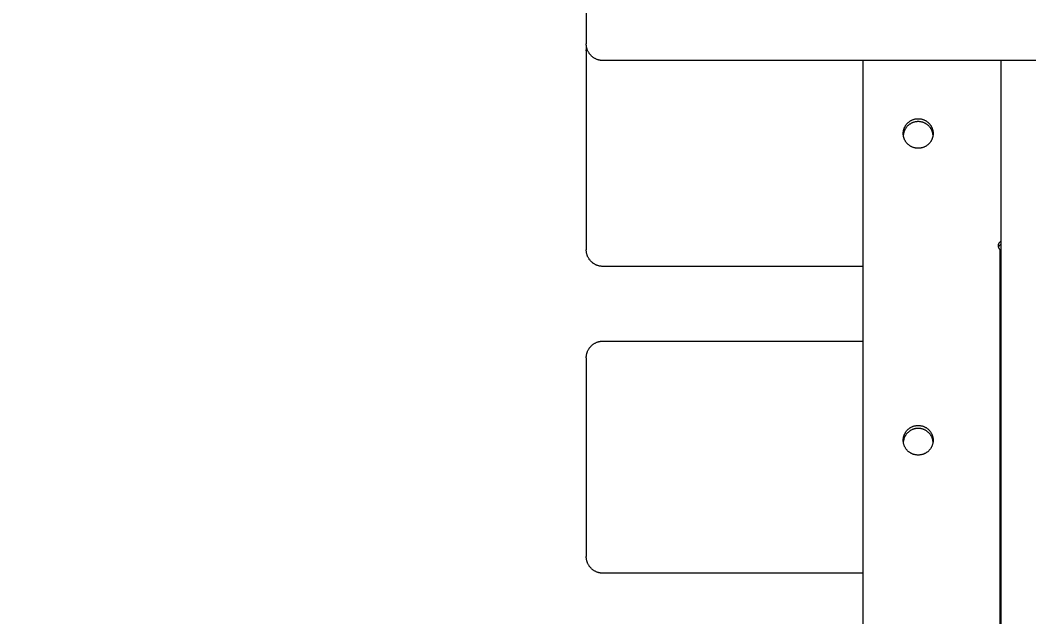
# Model space of a CAD drawing. Header units: inches. Extents: x -12 to 193, y -19 to 105.
# Drawn here: x 72.21 to 79.39, y 92.44 to 96.69 of the extents above; entities that cross this region are included whole.
import ezdxf

# ---------------------------------------------------------------- set-up
doc = ezdxf.new("R2010")
doc.units = ezdxf.units.IN
doc.layers.add('ZANO_R', color=7, linetype='Continuous', lineweight=0)
doc.layers.add('ZANO_W', color=1, linetype='Continuous', lineweight=0)
doc.styles.get("Standard").update_dxf_attribs({"font": 'arial.ttf'})
doc.dimstyles.new('amerykanie', dxfattribs={"dimtxt": 50, "dimasz": 50, "dimexe": 0.5, "dimexo": 0.5, "dimgap": 1, "dimtad": 1, "dimdec": 0, "dimzin": 0, "dimlunit": 5, "dimtxsty": 'Standard', "dimcen": 0.09, "dimclrd": 1, "dimclre": 1, "dimclrt": 1, "dimazin": 0, "dimtfac": 1, "dimtdec": 0, "dimtmove": 0, "dimatfit": 3, "dimfxl": 1, "dimtzin": 0, "dimarcsym": 1})

# ---------------------------------------------------------------- blocks, each defined once
blk = doc.blocks.new('*D370')
at = {"layer": 'ZANO_W', "color": 1, "lineweight": -2}
blk.add_line((171.9607, 90.2232), (171.5194, 93.5121), dxfattribs=at)
for start, end in [(78.71905, 88.18049), (97.64193, 180), (189.46144, 198.92289)]:
    blk.add_arc((172.3921, 87.0078), 6.0626, start, end, dxfattribs=at)
at = {"layer": 'ZANO_W', "color": 1}
for points in [[(172.5761, 93.2338), (172.5931, 92.9009), (171.5859, 93.0166)], [(166.5781, 86.025), (166.2459, 85.9975), (166.3295, 87.0078)]]:
    blk.add_solid(points, dxfattribs=at)
at = {"layer": 'ZANO_W', "color": 1, "insert": (166.8203, 91.8819), "char_height": 1.625, "attachment_point": 5, "rotation": 48.82097}
blk.add_mtext("82%%d21'", dxfattribs=at)

msp = doc.modelspace()

# ---------------------------------------------------------------- linework, layer by layer
at = {"layer": 'ZANO_R'}
for p, q in [((76.24011, 97.75101), (76.24011, 96.51655)), ((76.24018, 96.51252), (76.24011, 96.51655)), ((76.24038, 96.50849), (76.24018, 96.51252)), ((76.24073, 96.50447), (76.24038, 96.50849)), ((76.24121, 96.50047), (76.24073, 96.50447)), ((76.24099, 96.48077), (76.24149, 96.48435)), ((76.24182, 96.49648), (76.24121, 96.50047)), ((76.24149, 96.48435), (76.24209, 96.48791)), ((76.24258, 96.49252), (76.24182, 96.49648)), ((76.24209, 96.48791), (76.2428, 96.49145)), ((76.24347, 96.48858), (76.24258, 96.49252)), ((76.24449, 96.48468), (76.24347, 96.48858)), ((76.24564, 96.48082), (76.24449, 96.48468)), ((76.24011, 96.46635), (76.24016, 96.46997)), ((76.24011, 96.46635), (76.24011, 95.2177)), ((76.24016, 96.46997), (76.24033, 96.47358)), ((76.24033, 96.47358), (76.2406, 96.47718)), ((76.2406, 96.47718), (76.24099, 96.48077)), ((76.24693, 96.477), (76.24564, 96.48082)), ((76.24834, 96.47322), (76.24693, 96.477)), ((76.24989, 96.46949), (76.24834, 96.47322)), ((76.25156, 96.46582), (76.24989, 96.46949)), ((76.25335, 96.46221), (76.25156, 96.46582)), ((76.25527, 96.45866), (76.25335, 96.46221)), ((76.2573, 96.45518), (76.25527, 96.45866)), ((76.25946, 96.45177), (76.2573, 96.45518)), ((76.26172, 96.44844), (76.25946, 96.45177)), ((76.26411, 96.44518), (76.26172, 96.44844)), ((76.2666, 96.44201), (76.26411, 96.44518)), ((76.2692, 96.43893), (76.2666, 96.44201)), ((76.2719, 96.43593), (76.2692, 96.43893)), ((76.2747, 96.43303), (76.2719, 96.43593)), ((76.2776, 96.43023), (76.2747, 96.43303)), ((76.28059, 96.42753), (76.2776, 96.43023)), ((76.28368, 96.42493), (76.28059, 96.42753)), ((76.28685, 96.42244), (76.28368, 96.42493)), ((76.29011, 96.42006), (76.28685, 96.42244)), ((76.29344, 96.41779), (76.29011, 96.42006)), ((76.29685, 96.41563), (76.29344, 96.41779)), ((76.30033, 96.4136), (76.29685, 96.41563)), ((76.30388, 96.41168), (76.30033, 96.4136)), ((76.30749, 96.40989), (76.30388, 96.41168)), ((76.31116, 96.40822), (76.30749, 96.40989)), ((76.31489, 96.40667), (76.31116, 96.40822)), ((76.31866, 96.40526), (76.31489, 96.40667)), ((76.32249, 96.40397), (76.31866, 96.40526)), ((76.32635, 96.40282), (76.32249, 96.40397)), ((76.33025, 96.4018), (76.32635, 96.40282)), ((76.33419, 96.40091), (76.33025, 96.4018)), ((76.33815, 96.40016), (76.33419, 96.40091)), ((76.34213, 96.39954), (76.33815, 96.40016)), ((76.34614, 96.39906), (76.34213, 96.39954)), ((76.35016, 96.39871), (76.34614, 96.39906)), ((76.35418, 96.39851), (76.35016, 96.39871)), ((76.35822, 96.39844), (76.35418, 96.39851)), ((146.9881, 96.39844), (76.35822, 96.39844)), ((78.20861, 96.39844), (78.20861, 88.74185)), ((79.19286, 90.09261), (79.19286, 96.39844)), ((78.56988, 95.97922), (78.57339, 95.98025)), ((78.57339, 95.98025), (78.57693, 95.98116)), ((78.57693, 95.98116), (78.5805, 95.98195)), ((78.5805, 95.98195), (78.5841, 95.98261)), ((78.5841, 95.98261), (78.58772, 95.98315)), ((78.58772, 95.98315), (78.59135, 95.98356)), ((78.59135, 95.98356), (78.595, 95.98384)), ((78.595, 95.98384), (78.59865, 95.984)), ((78.59865, 95.984), (78.60231, 95.98403)), ((78.60231, 95.98403), (78.60597, 95.984)), ((78.60597, 95.984), (78.60962, 95.98384)), ((78.60962, 95.98384), (78.61327, 95.98356)), ((78.61327, 95.98356), (78.6169, 95.98315)), ((78.6169, 95.98315), (78.62052, 95.98261)), ((78.62052, 95.98261), (78.62412, 95.98195)), ((78.62412, 95.98195), (78.62769, 95.98116)), ((78.62769, 95.98116), (78.63123, 95.98025)), ((78.63123, 95.98025), (78.63474, 95.97922)), ((78.49956, 95.9058), (78.50057, 95.90932)), ((78.50057, 95.90932), (78.50169, 95.9128)), ((78.50169, 95.9128), (78.50294, 95.91624)), ((78.50294, 95.91624), (78.5043, 95.91964)), ((78.5043, 95.91964), (78.50578, 95.92298)), ((78.50578, 95.92298), (78.50737, 95.92627)), ((78.50737, 95.92627), (78.50908, 95.92951)), ((78.50969, 95.90931), (78.50796, 95.90613)), ((78.50908, 95.92951), (78.5109, 95.93268)), ((78.51153, 95.91243), (78.50969, 95.90931)), ((78.5109, 95.93268), (78.51283, 95.93579)), ((78.51347, 95.91549), (78.51153, 95.91243)), ((78.51283, 95.93579), (78.51487, 95.93883)), ((78.51552, 95.91848), (78.51347, 95.91549)), ((78.51487, 95.93883), (78.51701, 95.94179)), ((78.51767, 95.92139), (78.51552, 95.91848)), ((78.51701, 95.94179), (78.51925, 95.94468)), ((78.51991, 95.92424), (78.51767, 95.92139)), ((78.51925, 95.94468), (78.52159, 95.94749)), ((78.52225, 95.927), (78.51991, 95.92424)), ((78.52159, 95.94749), (78.52403, 95.95022)), ((78.52469, 95.92968), (78.52225, 95.927)), ((78.52403, 95.95022), (78.52656, 95.95286)), ((78.52721, 95.93228), (78.52469, 95.92968)), ((78.52656, 95.95286), (78.52918, 95.95541)), ((78.52982, 95.93479), (78.52721, 95.93228)), ((78.52918, 95.95541), (78.53188, 95.95787)), ((78.53252, 95.93721), (78.52982, 95.93479)), ((78.53188, 95.95787), (78.53468, 95.96024)), ((78.5353, 95.93953), (78.53252, 95.93721)), ((78.53468, 95.96024), (78.53755, 95.9625)), ((78.53815, 95.94176), (78.5353, 95.93953)), ((78.53755, 95.9625), (78.54049, 95.96467)), ((78.54108, 95.94389), (78.53815, 95.94176)), ((78.54049, 95.96467), (78.54352, 95.96673)), ((78.54408, 95.94592), (78.54108, 95.94389)), ((78.54352, 95.96673), (78.54661, 95.96869)), ((78.54715, 95.94784), (78.54408, 95.94592)), ((78.54661, 95.96869), (78.54977, 95.97053)), ((78.55028, 95.94966), (78.54715, 95.94784)), ((78.54977, 95.97053), (78.55298, 95.97227)), ((78.55347, 95.95137), (78.55028, 95.94966)), ((78.55298, 95.97227), (78.55626, 95.97389)), ((78.55672, 95.95297), (78.55347, 95.95137)), ((78.55626, 95.97389), (78.5596, 95.9754)), ((78.56002, 95.95446), (78.55672, 95.95297)), ((78.5596, 95.9754), (78.56298, 95.97679)), ((78.56337, 95.95583), (78.56002, 95.95446)), ((78.56298, 95.97679), (78.56641, 95.97807)), ((78.56677, 95.95709), (78.56337, 95.95583)), ((78.56641, 95.97807), (78.56988, 95.97922)), ((78.57021, 95.95824), (78.56677, 95.95709)), ((78.57368, 95.95926), (78.57021, 95.95824)), ((78.57719, 95.96017), (78.57368, 95.95926)), ((78.58072, 95.96095), (78.57719, 95.96017)), ((78.58428, 95.96161), (78.58072, 95.96095)), ((78.58786, 95.96216), (78.58428, 95.96161)), ((78.59146, 95.96257), (78.58786, 95.96216)), ((78.59507, 95.96287), (78.59146, 95.96257)), ((78.59869, 95.96304), (78.59507, 95.96287)), ((78.60231, 95.96309), (78.59869, 95.96304)), ((78.60593, 95.96304), (78.60231, 95.96309)), ((78.60955, 95.96287), (78.60593, 95.96304)), ((78.61316, 95.96257), (78.60955, 95.96287)), ((78.61676, 95.96216), (78.61316, 95.96257)), ((78.62034, 95.96161), (78.61676, 95.96216)), ((78.6239, 95.96095), (78.62034, 95.96161)), ((78.62743, 95.96017), (78.6239, 95.96095)), ((78.63094, 95.95926), (78.62743, 95.96017)), ((78.63441, 95.95824), (78.63094, 95.95926)), ((78.63785, 95.95709), (78.63441, 95.95824)), ((78.63474, 95.97922), (78.63821, 95.97807)), ((78.64125, 95.95583), (78.63785, 95.95709)), ((78.63821, 95.97807), (78.64164, 95.97679)), ((78.6446, 95.95446), (78.64125, 95.95583)), ((78.64164, 95.97679), (78.64503, 95.9754)), ((78.6479, 95.95297), (78.6446, 95.95446)), ((78.64503, 95.9754), (78.64836, 95.97389)), ((78.65115, 95.95137), (78.6479, 95.95297)), ((78.64836, 95.97389), (78.65164, 95.97227)), ((78.65434, 95.94966), (78.65115, 95.95137)), ((78.65164, 95.97227), (78.65486, 95.97053)), ((78.65747, 95.94784), (78.65434, 95.94966)), ((78.65486, 95.97053), (78.65801, 95.96869)), ((78.66054, 95.94592), (78.65747, 95.94784)), ((78.65801, 95.96869), (78.6611, 95.96673)), ((78.66354, 95.94389), (78.66054, 95.94592)), ((78.6611, 95.96673), (78.66413, 95.96467)), ((78.66647, 95.94176), (78.66354, 95.94389)), ((78.66413, 95.96467), (78.66707, 95.9625)), ((78.66933, 95.93953), (78.66647, 95.94176)), ((78.66707, 95.9625), (78.66995, 95.96024)), ((78.6721, 95.93721), (78.66933, 95.93953)), ((78.66995, 95.96024), (78.67274, 95.95787)), ((78.6748, 95.93479), (78.6721, 95.93721)), ((78.67274, 95.95787), (78.67544, 95.95541)), ((78.67741, 95.93228), (78.6748, 95.93479)), ((78.67544, 95.95541), (78.67806, 95.95286)), ((78.67993, 95.92968), (78.67741, 95.93228)), ((78.67806, 95.95286), (78.68059, 95.95022)), ((78.68237, 95.927), (78.67993, 95.92968)), ((78.68059, 95.95022), (78.68303, 95.94749)), ((78.68471, 95.92424), (78.68237, 95.927)), ((78.68303, 95.94749), (78.68537, 95.94468)), ((78.68696, 95.92139), (78.68471, 95.92424)), ((78.68537, 95.94468), (78.68761, 95.94179)), ((78.6891, 95.91848), (78.68696, 95.92139)), ((78.68761, 95.94179), (78.68975, 95.93883)), ((78.69115, 95.91549), (78.6891, 95.91848)), ((78.68975, 95.93883), (78.69179, 95.93579)), ((78.69309, 95.91243), (78.69115, 95.91549)), ((78.69179, 95.93579), (78.69372, 95.93268)), ((78.69493, 95.90931), (78.69309, 95.91243)), ((78.69372, 95.93268), (78.69554, 95.92951)), ((78.69666, 95.90613), (78.69493, 95.90931)), ((78.69554, 95.92951), (78.69725, 95.92627)), ((78.69725, 95.92627), (78.69884, 95.92298)), ((78.69884, 95.92298), (78.70032, 95.91964)), ((78.70032, 95.91964), (78.70169, 95.91624)), ((78.70169, 95.91624), (78.70293, 95.9128)), ((78.70293, 95.9128), (78.70405, 95.90932)), ((78.70405, 95.90932), (78.70506, 95.9058)), ((78.49603, 95.88051), (78.49615, 95.88416)), ((78.49603, 95.87685), (78.49603, 95.88051)), ((78.49615, 95.87319), (78.49603, 95.87685)), ((78.49615, 95.88416), (78.49641, 95.88781)), ((78.49641, 95.86954), (78.49615, 95.87319)), ((78.49641, 95.88781), (78.49679, 95.89145)), ((78.49679, 95.86591), (78.49641, 95.86954)), ((78.49698, 95.8718), (78.49654, 95.86821)), ((78.49679, 95.89145), (78.49729, 95.89507)), ((78.49729, 95.86228), (78.49679, 95.86591)), ((78.49754, 95.87538), (78.49698, 95.8718)), ((78.49729, 95.89507), (78.49793, 95.89867)), ((78.49793, 95.85868), (78.49729, 95.86228)), ((78.49822, 95.87894), (78.49754, 95.87538)), ((78.49793, 95.89867), (78.49868, 95.90225)), ((78.49868, 95.8551), (78.49793, 95.85868)), ((78.49903, 95.88247), (78.49822, 95.87894)), ((78.49868, 95.90225), (78.49956, 95.9058)), ((78.49956, 95.85155), (78.49868, 95.8551)), ((78.49996, 95.88597), (78.49903, 95.88247)), ((78.50057, 95.84803), (78.49956, 95.85155)), ((78.501, 95.88944), (78.49996, 95.88597)), ((78.50169, 95.84455), (78.50057, 95.84803)), ((78.50216, 95.89287), (78.501, 95.88944)), ((78.50294, 95.84111), (78.50169, 95.84455)), ((78.50344, 95.89625), (78.50216, 95.89287)), ((78.5043, 95.83772), (78.50294, 95.84111)), ((78.50484, 95.8996), (78.50344, 95.89625)), ((78.50578, 95.83437), (78.5043, 95.83772)), ((78.50634, 95.90289), (78.50484, 95.8996)), ((78.50796, 95.90613), (78.50634, 95.90289)), ((78.69828, 95.90289), (78.69666, 95.90613)), ((78.69978, 95.8996), (78.69828, 95.90289)), ((78.70032, 95.83772), (78.69884, 95.83437)), ((78.70118, 95.89625), (78.69978, 95.8996)), ((78.70169, 95.84111), (78.70032, 95.83772)), ((78.70246, 95.89287), (78.70118, 95.89625)), ((78.70293, 95.84455), (78.70169, 95.84111)), ((78.70362, 95.88944), (78.70246, 95.89287)), ((78.70405, 95.84803), (78.70293, 95.84455)), ((78.70467, 95.88597), (78.70362, 95.88944)), ((78.70506, 95.85155), (78.70405, 95.84803)), ((78.70559, 95.88247), (78.70467, 95.88597)), ((78.70506, 95.9058), (78.70594, 95.90225)), ((78.70594, 95.8551), (78.70506, 95.85155)), ((78.7064, 95.87894), (78.70559, 95.88247)), ((78.70594, 95.90225), (78.70669, 95.89867)), ((78.70669, 95.85868), (78.70594, 95.8551)), ((78.70708, 95.87538), (78.7064, 95.87894)), ((78.70669, 95.89867), (78.70733, 95.89507)), ((78.70733, 95.86228), (78.70669, 95.85868)), ((78.70764, 95.8718), (78.70708, 95.87538)), ((78.70733, 95.89507), (78.70783, 95.89145)), ((78.70783, 95.86591), (78.70733, 95.86228)), ((78.70808, 95.86821), (78.70764, 95.8718)), ((78.70783, 95.89145), (78.70821, 95.88781)), ((78.70821, 95.86954), (78.70783, 95.86591)), ((78.70821, 95.88781), (78.70847, 95.88416)), ((78.70847, 95.87319), (78.70821, 95.86954)), ((78.70847, 95.88416), (78.70859, 95.88051)), ((78.70859, 95.87685), (78.70847, 95.87319)), ((78.70859, 95.88051), (78.70859, 95.87685)), ((78.50737, 95.83108), (78.50578, 95.83437)), ((78.50908, 95.82785), (78.50737, 95.83108)), ((78.5109, 95.82468), (78.50908, 95.82785)), ((78.51283, 95.82157), (78.5109, 95.82468)), ((78.51487, 95.81853), (78.51283, 95.82157)), ((78.51701, 95.81556), (78.51487, 95.81853)), ((78.51925, 95.81267), (78.51701, 95.81556)), ((78.52159, 95.80986), (78.51925, 95.81267)), ((78.52403, 95.80713), (78.52159, 95.80986)), ((78.52656, 95.80449), (78.52403, 95.80713)), ((78.52918, 95.80194), (78.52656, 95.80449)), ((78.53188, 95.79948), (78.52918, 95.80194)), ((78.53468, 95.79712), (78.53188, 95.79948)), ((78.53755, 95.79485), (78.53468, 95.79712)), ((78.54049, 95.79268), (78.53755, 95.79485)), ((78.54352, 95.79062), (78.54049, 95.79268)), ((78.54661, 95.78867), (78.54352, 95.79062)), ((78.54977, 95.78682), (78.54661, 95.78867)), ((78.55298, 95.78509), (78.54977, 95.78682)), ((78.55626, 95.78346), (78.55298, 95.78509)), ((78.5596, 95.78195), (78.55626, 95.78346)), ((78.56298, 95.78056), (78.5596, 95.78195)), ((78.56641, 95.77929), (78.56298, 95.78056)), ((78.56988, 95.77813), (78.56641, 95.77929)), ((78.57339, 95.7771), (78.56988, 95.77813)), ((78.57693, 95.77619), (78.57339, 95.7771)), ((78.5805, 95.77541), (78.57693, 95.77619)), ((78.5841, 95.77474), (78.5805, 95.77541)), ((78.58772, 95.77421), (78.5841, 95.77474)), ((78.59135, 95.7738), (78.58772, 95.77421)), ((78.595, 95.77351), (78.59135, 95.7738)), ((78.59865, 95.77335), (78.595, 95.77351)), ((78.60231, 95.77332), (78.59865, 95.77335)), ((78.60597, 95.77335), (78.60231, 95.77332)), ((78.60962, 95.77351), (78.60597, 95.77335)), ((78.61327, 95.7738), (78.60962, 95.77351)), ((78.6169, 95.77421), (78.61327, 95.7738)), ((78.62052, 95.77474), (78.6169, 95.77421)), ((78.62412, 95.77541), (78.62052, 95.77474)), ((78.62769, 95.77619), (78.62412, 95.77541)), ((78.63123, 95.7771), (78.62769, 95.77619)), ((78.63474, 95.77813), (78.63123, 95.7771)), ((78.63821, 95.77929), (78.63474, 95.77813)), ((78.64164, 95.78056), (78.63821, 95.77929)), ((78.64503, 95.78195), (78.64164, 95.78056)), ((78.64836, 95.78346), (78.64503, 95.78195)), ((78.65164, 95.78509), (78.64836, 95.78346)), ((78.65486, 95.78682), (78.65164, 95.78509)), ((78.65801, 95.78867), (78.65486, 95.78682)), ((78.6611, 95.79062), (78.65801, 95.78867)), ((78.66413, 95.79268), (78.6611, 95.79062)), ((78.66707, 95.79485), (78.66413, 95.79268)), ((78.66995, 95.79712), (78.66707, 95.79485)), ((78.67274, 95.79948), (78.66995, 95.79712)), ((78.67544, 95.80194), (78.67274, 95.79948)), ((78.67806, 95.80449), (78.67544, 95.80194)), ((78.68059, 95.80713), (78.67806, 95.80449)), ((78.68303, 95.80986), (78.68059, 95.80713)), ((78.68537, 95.81267), (78.68303, 95.80986)), ((78.68761, 95.81556), (78.68537, 95.81267)), ((78.68975, 95.81853), (78.68761, 95.81556)), ((78.69179, 95.82157), (78.68975, 95.81853)), ((78.69372, 95.82468), (78.69179, 95.82157)), ((78.69554, 95.82785), (78.69372, 95.82468)), ((78.69725, 95.83108), (78.69554, 95.82785)), ((78.69884, 95.83437), (78.69725, 95.83108)), ((76.24011, 95.2177), (76.24011, 95.05017)), ((76.24018, 95.04613), (76.24011, 95.05017)), ((76.24038, 95.04211), (76.24018, 95.04613)), ((79.17346, 95.07875), (79.17349, 95.0801)), ((79.17347, 95.0774), (79.17346, 95.07875)), ((79.17354, 95.07606), (79.17347, 95.0774)), ((79.17349, 95.0801), (79.17357, 95.08144)), ((79.17364, 95.07472), (79.17354, 95.07606)), ((79.17357, 95.08144), (79.1737, 95.08278)), ((79.1738, 95.07338), (79.17364, 95.07472)), ((79.1737, 95.08278), (79.17387, 95.08412)), ((79.174, 95.07205), (79.1738, 95.07338)), ((79.17387, 95.08412), (79.17409, 95.08545)), ((79.17424, 95.07073), (79.174, 95.07205)), ((79.17409, 95.08545), (79.17435, 95.08677)), ((79.17454, 95.06941), (79.17424, 95.07073)), ((79.17435, 95.08677), (79.17466, 95.08808)), ((79.17487, 95.06811), (79.17454, 95.06941)), ((79.17466, 95.08808), (79.17501, 95.08937)), ((79.17526, 95.06682), (79.17487, 95.06811)), ((79.1749, 95.06801), (79.17528, 95.06926)), ((79.17501, 95.08937), (79.17541, 95.09066)), ((79.17568, 95.06554), (79.17526, 95.06682)), ((79.17528, 95.06926), (79.17569, 95.0705)), ((79.17541, 95.09066), (79.17586, 95.09193)), ((79.17616, 95.06428), (79.17568, 95.06554)), ((79.17569, 95.0705), (79.17615, 95.07172)), ((79.17586, 95.09193), (79.17634, 95.09319)), ((79.17615, 95.07172), (79.17665, 95.07293)), ((79.17667, 95.06304), (79.17616, 95.06428)), ((79.17634, 95.09319), (79.17688, 95.09442)), ((79.17665, 95.07293), (79.17719, 95.07412)), ((79.17723, 95.06181), (79.17667, 95.06304)), ((79.17688, 95.09442), (79.17745, 95.09564)), ((79.17719, 95.07412), (79.17777, 95.07529)), ((79.17783, 95.06061), (79.17723, 95.06181)), ((79.17745, 95.09564), (79.17806, 95.09684)), ((79.17777, 95.07529), (79.17839, 95.07644)), ((79.17847, 95.05942), (79.17783, 95.06061)), ((79.17806, 95.09684), (79.17872, 95.09801)), ((79.17839, 95.07644), (79.17904, 95.07757)), ((79.17915, 95.05826), (79.17847, 95.05942)), ((79.17872, 95.09801), (79.17942, 95.09917)), ((79.17904, 95.07757), (79.17973, 95.07868)), ((79.17987, 95.05712), (79.17915, 95.05826)), ((79.17942, 95.09917), (79.18015, 95.10029)), ((79.17973, 95.07868), (79.18046, 95.07976)), ((79.18063, 95.05601), (79.17987, 95.05712)), ((79.18015, 95.10029), (79.18093, 95.10139)), ((79.18046, 95.07976), (79.18123, 95.08082)), ((79.18143, 95.05493), (79.18063, 95.05601)), ((79.18093, 95.10139), (79.18174, 95.10247)), ((79.18123, 95.08082), (79.18203, 95.08185)), ((79.18227, 95.05387), (79.18143, 95.05493)), ((79.18174, 95.10247), (79.18259, 95.10351)), ((79.18203, 95.08185), (79.18287, 95.08286)), ((79.18314, 95.05285), (79.18227, 95.05387)), ((79.18259, 95.10351), (79.18348, 95.10453)), ((79.18287, 95.08286), (79.18373, 95.08383)), ((79.18405, 95.05185), (79.18314, 95.05285)), ((79.18348, 95.10453), (79.1844, 95.10551)), ((79.18373, 95.08383), (79.18463, 95.08478)), ((79.18499, 95.05089), (79.18405, 95.05185)), ((79.1844, 95.10551), (79.18535, 95.10646)), ((79.18463, 95.08478), (79.18556, 95.0857)), ((79.18499, 90.15104), (79.18499, 95.05089)), ((79.18535, 95.10646), (79.18634, 95.10738)), ((79.18556, 95.0857), (79.18652, 95.08658)), ((79.18634, 95.10738), (79.18735, 95.10826)), ((79.18652, 95.08658), (79.18751, 95.08743)), ((79.18735, 95.10826), (79.1884, 95.1091)), ((79.18751, 95.08743), (79.18853, 95.08825)), ((79.1884, 95.1091), (79.18948, 95.10991)), ((79.18853, 95.08825), (79.18958, 95.08903)), ((79.18948, 95.10991), (79.19058, 95.11069)), ((79.18958, 95.08903), (79.19065, 95.08978)), ((79.19058, 95.11069), (79.19171, 95.11142)), ((79.19065, 95.08978), (79.19174, 95.0905)), ((79.19171, 95.11142), (79.19286, 95.11211)), ((79.19174, 95.0905), (79.19286, 95.09117)), ((76.24073, 95.03809), (76.24038, 95.04211)), ((76.24121, 95.03408), (76.24073, 95.03809)), ((76.24182, 95.0301), (76.24121, 95.03408)), ((76.24258, 95.02614), (76.24182, 95.0301)), ((76.24347, 95.0222), (76.24258, 95.02614)), ((76.24449, 95.0183), (76.24347, 95.0222)), ((76.24564, 95.01444), (76.24449, 95.0183)), ((76.24693, 95.01061), (76.24564, 95.01444)), ((76.24834, 95.00684), (76.24693, 95.01061)), ((76.24989, 95.00311), (76.24834, 95.00684)), ((76.25156, 94.99944), (76.24989, 95.00311)), ((76.25335, 94.99583), (76.25156, 94.99944)), ((76.25527, 94.99228), (76.25335, 94.99583)), ((76.2573, 94.9888), (76.25527, 94.99228)), ((76.25946, 94.98539), (76.2573, 94.9888)), ((76.26172, 94.98205), (76.25946, 94.98539)), ((76.26411, 94.9788), (76.26172, 94.98205)), ((76.2666, 94.97563), (76.26411, 94.9788)), ((76.2692, 94.97254), (76.2666, 94.97563)), ((76.2719, 94.96955), (76.2692, 94.97254)), ((76.2747, 94.96665), (76.2719, 94.96955)), ((76.2776, 94.96385), (76.2747, 94.96665)), ((76.28059, 94.96115), (76.2776, 94.96385)), ((76.28368, 94.95855), (76.28059, 94.96115)), ((76.28685, 94.95606), (76.28368, 94.95855)), ((76.29011, 94.95367), (76.28685, 94.95606)), ((76.29344, 94.9514), (76.29011, 94.95367)), ((76.29685, 94.94925), (76.29344, 94.9514)), ((76.30033, 94.94721), (76.29685, 94.94925)), ((76.30388, 94.9453), (76.30033, 94.94721)), ((76.30749, 94.9435), (76.30388, 94.9453)), ((76.31116, 94.94183), (76.30749, 94.9435)), ((76.31489, 94.94029), (76.31116, 94.94183)), ((76.31866, 94.93888), (76.31489, 94.94029)), ((76.32249, 94.93759), (76.31866, 94.93888)), ((76.32635, 94.93644), (76.32249, 94.93759)), ((76.33025, 94.93541), (76.32635, 94.93644)), ((76.33419, 94.93453), (76.33025, 94.93541)), ((76.33815, 94.93377), (76.33419, 94.93453)), ((76.34213, 94.93316), (76.33815, 94.93377)), ((76.34614, 94.93268), (76.34213, 94.93316)), ((76.35016, 94.93233), (76.34614, 94.93268)), ((76.35418, 94.93213), (76.35016, 94.93233)), ((76.35822, 94.93206), (76.35418, 94.93213)), ((78.20861, 94.93206), (76.35822, 94.93206)), ((79.19286, 94.93206), (79.18499, 94.93206)), ((76.24834, 94.32454), (76.24989, 94.32827)), ((76.24989, 94.32827), (76.25156, 94.33194)), ((76.25156, 94.33194), (76.25335, 94.33555)), ((76.25335, 94.33555), (76.25527, 94.3391)), ((76.25527, 94.3391), (76.2573, 94.34258)), ((76.2573, 94.34258), (76.25946, 94.34599)), ((76.25946, 94.34599), (76.26172, 94.34932)), ((76.26172, 94.34932), (76.26411, 94.35258)), ((76.26411, 94.35258), (76.2666, 94.35575)), ((76.2666, 94.35575), (76.2692, 94.35884)), ((76.2692, 94.35884), (76.2719, 94.36183)), ((76.2719, 94.36183), (76.2747, 94.36473)), ((76.2747, 94.36473), (76.2776, 94.36753)), ((76.2776, 94.36753), (76.28059, 94.37023)), ((76.28059, 94.37023), (76.28368, 94.37283)), ((76.28368, 94.37283), (76.28685, 94.37532)), ((76.28685, 94.37532), (76.29011, 94.37771)), ((76.29011, 94.37771), (76.29344, 94.37997)), ((76.29344, 94.37997), (76.29685, 94.38213)), ((76.29685, 94.38213), (76.30033, 94.38416)), ((76.30033, 94.38416), (76.30388, 94.38608)), ((76.30388, 94.38608), (76.30749, 94.38788)), ((76.30749, 94.38788), (76.31116, 94.38955)), ((76.31116, 94.38955), (76.31489, 94.39109)), ((76.31489, 94.39109), (76.31866, 94.3925)), ((76.31866, 94.3925), (76.32249, 94.39379)), ((76.32249, 94.39379), (76.32635, 94.39494)), ((76.32635, 94.39494), (76.33025, 94.39596)), ((76.33025, 94.39596), (76.33419, 94.39685)), ((76.33419, 94.39685), (76.33815, 94.39761)), ((76.33815, 94.39761), (76.34213, 94.39822)), ((76.34213, 94.39822), (76.34614, 94.3987)), ((76.34614, 94.3987), (76.35016, 94.39905)), ((76.35016, 94.39905), (76.35418, 94.39925)), ((76.35418, 94.39925), (76.35822, 94.39932)), ((76.35822, 94.39932), (78.20861, 94.39932)), ((79.18499, 94.39932), (79.19286, 94.39932)), ((76.24011, 94.28121), (76.24018, 94.28525)), ((76.24011, 94.28121), (76.24011, 93.03256)), ((76.24018, 94.28525), (76.24038, 94.28927)), ((76.24038, 94.28927), (76.24073, 94.29329)), ((76.24073, 94.29329), (76.24121, 94.2973)), ((76.24121, 94.2973), (76.24182, 94.30128)), ((76.24182, 94.30128), (76.24258, 94.30524)), ((76.24258, 94.30524), (76.24347, 94.30918)), ((76.24347, 94.30918), (76.24449, 94.31308)), ((76.24449, 94.31308), (76.24564, 94.31694)), ((76.24564, 94.31694), (76.24693, 94.32077)), ((76.24693, 94.32077), (76.24834, 94.32454)), ((78.51487, 93.75368), (78.51701, 93.75665)), ((78.51701, 93.75665), (78.51925, 93.75954)), ((78.51925, 93.75954), (78.52159, 93.76235)), ((78.52159, 93.76235), (78.52403, 93.76508)), ((78.52403, 93.76508), (78.52656, 93.76772)), ((78.52656, 93.76772), (78.52918, 93.77027)), ((78.52918, 93.77027), (78.53188, 93.77273)), ((78.53188, 93.77273), (78.53468, 93.7751)), ((78.5353, 93.75439), (78.53252, 93.75206)), ((78.53468, 93.7751), (78.53755, 93.77736)), ((78.53815, 93.75662), (78.5353, 93.75439)), ((78.53755, 93.77736), (78.54049, 93.77953)), ((78.54108, 93.75875), (78.53815, 93.75662)), ((78.54049, 93.77953), (78.54352, 93.78159)), ((78.54408, 93.76078), (78.54108, 93.75875)), ((78.54352, 93.78159), (78.54661, 93.78354)), ((78.54715, 93.7627), (78.54408, 93.76078)), ((78.54661, 93.78354), (78.54977, 93.78539)), ((78.55028, 93.76452), (78.54715, 93.7627)), ((78.54977, 93.78539), (78.55298, 93.78713)), ((78.55347, 93.76623), (78.55028, 93.76452)), ((78.55298, 93.78713), (78.55626, 93.78875)), ((78.55672, 93.76783), (78.55347, 93.76623)), ((78.55626, 93.78875), (78.5596, 93.79026)), ((78.56002, 93.76932), (78.55672, 93.76783)), ((78.5596, 93.79026), (78.56298, 93.79165)), ((78.56337, 93.77069), (78.56002, 93.76932)), ((78.56298, 93.79165), (78.56641, 93.79292)), ((78.56677, 93.77195), (78.56337, 93.77069)), ((78.56641, 93.79292), (78.56988, 93.79408)), ((78.57021, 93.77309), (78.56677, 93.77195)), ((78.56988, 93.79408), (78.57339, 93.79511)), ((78.57368, 93.77412), (78.57021, 93.77309)), ((78.57339, 93.79511), (78.57693, 93.79602)), ((78.57719, 93.77502), (78.57368, 93.77412)), ((78.57693, 93.79602), (78.5805, 93.79681)), ((78.58072, 93.77581), (78.57719, 93.77502)), ((78.5805, 93.79681), (78.5841, 93.79747)), ((78.58428, 93.77647), (78.58072, 93.77581)), ((78.5841, 93.79747), (78.58772, 93.79801)), ((78.58786, 93.77701), (78.58428, 93.77647)), ((78.58772, 93.79801), (78.59135, 93.79842)), ((78.59146, 93.77743), (78.58786, 93.77701)), ((78.59135, 93.79842), (78.595, 93.7987)), ((78.59507, 93.77773), (78.59146, 93.77743)), ((78.595, 93.7987), (78.59865, 93.79886)), ((78.59869, 93.7779), (78.59507, 93.77773)), ((78.59865, 93.79886), (78.60231, 93.79889)), ((78.60231, 93.77795), (78.59869, 93.7779)), ((78.60231, 93.79889), (78.60597, 93.79886)), ((78.60593, 93.7779), (78.60231, 93.77795)), ((78.60955, 93.77773), (78.60593, 93.7779)), ((78.60597, 93.79886), (78.60962, 93.7987)), ((78.61316, 93.77743), (78.60955, 93.77773)), ((78.60962, 93.7987), (78.61327, 93.79842)), ((78.61676, 93.77701), (78.61316, 93.77743)), ((78.61327, 93.79842), (78.6169, 93.79801)), ((78.62034, 93.77647), (78.61676, 93.77701)), ((78.6169, 93.79801), (78.62052, 93.79747)), ((78.6239, 93.77581), (78.62034, 93.77647)), ((78.62052, 93.79747), (78.62412, 93.79681)), ((78.62743, 93.77502), (78.6239, 93.77581)), ((78.62412, 93.79681), (78.62769, 93.79602)), ((78.63094, 93.77412), (78.62743, 93.77502)), ((78.62769, 93.79602), (78.63123, 93.79511)), ((78.63441, 93.77309), (78.63094, 93.77412)), ((78.63123, 93.79511), (78.63474, 93.79408)), ((78.63785, 93.77195), (78.63441, 93.77309)), ((78.63474, 93.79408), (78.63821, 93.79292)), ((78.64125, 93.77069), (78.63785, 93.77195)), ((78.63821, 93.79292), (78.64164, 93.79165)), ((78.6446, 93.76932), (78.64125, 93.77069)), ((78.64164, 93.79165), (78.64503, 93.79026)), ((78.6479, 93.76783), (78.6446, 93.76932)), ((78.64503, 93.79026), (78.64836, 93.78875)), ((78.65115, 93.76623), (78.6479, 93.76783)), ((78.64836, 93.78875), (78.65164, 93.78713)), ((78.65434, 93.76452), (78.65115, 93.76623)), ((78.65164, 93.78713), (78.65486, 93.78539)), ((78.65747, 93.7627), (78.65434, 93.76452)), ((78.65486, 93.78539), (78.65801, 93.78354)), ((78.66054, 93.76078), (78.65747, 93.7627)), ((78.65801, 93.78354), (78.6611, 93.78159)), ((78.66354, 93.75875), (78.66054, 93.76078)), ((78.6611, 93.78159), (78.66413, 93.77953)), ((78.66647, 93.75662), (78.66354, 93.75875)), ((78.66413, 93.77953), (78.66707, 93.77736)), ((78.66933, 93.75439), (78.66647, 93.75662)), ((78.66707, 93.77736), (78.66995, 93.7751)), ((78.6721, 93.75206), (78.66933, 93.75439)), ((78.66995, 93.7751), (78.67274, 93.77273)), ((78.67274, 93.77273), (78.67544, 93.77027)), ((78.67544, 93.77027), (78.67806, 93.76772)), ((78.67806, 93.76772), (78.68059, 93.76508)), ((78.68059, 93.76508), (78.68303, 93.76235)), ((78.68303, 93.76235), (78.68537, 93.75954)), ((78.68537, 93.75954), (78.68761, 93.75665)), ((78.68761, 93.75665), (78.68975, 93.75368)), ((78.49603, 93.69536), (78.49615, 93.69902)), ((78.49603, 93.69171), (78.49603, 93.69536)), ((78.49615, 93.68805), (78.49603, 93.69171)), ((78.49615, 93.69902), (78.49641, 93.70267)), ((78.49641, 93.6844), (78.49615, 93.68805)), ((78.49641, 93.70267), (78.49679, 93.70631)), ((78.49679, 93.68076), (78.49641, 93.6844)), ((78.49698, 93.68666), (78.49654, 93.68306)), ((78.49679, 93.70631), (78.49729, 93.70993)), ((78.49754, 93.69024), (78.49698, 93.68666)), ((78.49729, 93.70993), (78.49793, 93.71353)), ((78.49822, 93.69379), (78.49754, 93.69024)), ((78.49793, 93.71353), (78.49868, 93.71711)), ((78.49903, 93.69732), (78.49822, 93.69379)), ((78.49868, 93.71711), (78.49956, 93.72066)), ((78.49996, 93.70083), (78.49903, 93.69732)), ((78.49956, 93.72066), (78.50057, 93.72418)), ((78.501, 93.70429), (78.49996, 93.70083)), ((78.50057, 93.72418), (78.50169, 93.72766)), ((78.50216, 93.70772), (78.501, 93.70429)), ((78.50169, 93.72766), (78.50294, 93.7311)), ((78.50344, 93.71111), (78.50216, 93.70772)), ((78.50294, 93.7311), (78.5043, 93.73449)), ((78.50484, 93.71445), (78.50344, 93.71111)), ((78.5043, 93.73449), (78.50578, 93.73784)), ((78.50634, 93.71775), (78.50484, 93.71445)), ((78.50578, 93.73784), (78.50737, 93.74113)), ((78.50796, 93.72099), (78.50634, 93.71775)), ((78.50737, 93.74113), (78.50908, 93.74436)), ((78.50969, 93.72417), (78.50796, 93.72099)), ((78.50908, 93.74436), (78.5109, 93.74754)), ((78.51153, 93.72729), (78.50969, 93.72417)), ((78.5109, 93.74754), (78.51283, 93.75064)), ((78.51347, 93.73035), (78.51153, 93.72729)), ((78.51283, 93.75064), (78.51487, 93.75368)), ((78.51552, 93.73334), (78.51347, 93.73035)), ((78.51767, 93.73625), (78.51552, 93.73334)), ((78.51991, 93.73909), (78.51767, 93.73625)), ((78.52225, 93.74186), (78.51991, 93.73909)), ((78.52469, 93.74454), (78.52225, 93.74186)), ((78.52721, 93.74714), (78.52469, 93.74454)), ((78.52982, 93.74965), (78.52721, 93.74714)), ((78.53252, 93.75206), (78.52982, 93.74965)), ((78.6748, 93.74965), (78.6721, 93.75206)), ((78.67741, 93.74714), (78.6748, 93.74965)), ((78.67993, 93.74454), (78.67741, 93.74714)), ((78.68237, 93.74186), (78.67993, 93.74454)), ((78.68471, 93.73909), (78.68237, 93.74186)), ((78.68696, 93.73625), (78.68471, 93.73909)), ((78.6891, 93.73334), (78.68696, 93.73625)), ((78.69115, 93.73035), (78.6891, 93.73334)), ((78.68975, 93.75368), (78.69179, 93.75064)), ((78.69309, 93.72729), (78.69115, 93.73035)), ((78.69179, 93.75064), (78.69372, 93.74754)), ((78.69493, 93.72417), (78.69309, 93.72729)), ((78.69372, 93.74754), (78.69554, 93.74436)), ((78.69666, 93.72099), (78.69493, 93.72417)), ((78.69554, 93.74436), (78.69725, 93.74113)), ((78.69828, 93.71775), (78.69666, 93.72099)), ((78.69725, 93.74113), (78.69884, 93.73784)), ((78.69978, 93.71445), (78.69828, 93.71775)), ((78.69884, 93.73784), (78.70032, 93.73449)), ((78.70118, 93.71111), (78.69978, 93.71445)), ((78.70032, 93.73449), (78.70169, 93.7311)), ((78.70246, 93.70772), (78.70118, 93.71111)), ((78.70169, 93.7311), (78.70293, 93.72766)), ((78.70362, 93.70429), (78.70246, 93.70772)), ((78.70293, 93.72766), (78.70405, 93.72418)), ((78.70467, 93.70083), (78.70362, 93.70429)), ((78.70405, 93.72418), (78.70506, 93.72066)), ((78.70559, 93.69732), (78.70467, 93.70083)), ((78.70506, 93.72066), (78.70594, 93.71711)), ((78.7064, 93.69379), (78.70559, 93.69732)), ((78.70594, 93.71711), (78.70669, 93.71353)), ((78.70708, 93.69024), (78.7064, 93.69379)), ((78.70669, 93.71353), (78.70733, 93.70993)), ((78.70764, 93.68666), (78.70708, 93.69024)), ((78.70733, 93.70993), (78.70783, 93.70631)), ((78.70808, 93.68306), (78.70764, 93.68666)), ((78.70783, 93.70631), (78.70821, 93.70267)), ((78.70821, 93.6844), (78.70783, 93.68076)), ((78.70821, 93.70267), (78.70847, 93.69902)), ((78.70847, 93.68805), (78.70821, 93.6844)), ((78.70847, 93.69902), (78.70859, 93.69536)), ((78.70859, 93.69171), (78.70847, 93.68805)), ((78.70859, 93.69536), (78.70859, 93.69171)), ((78.49729, 93.67714), (78.49679, 93.68076)), ((78.49793, 93.67354), (78.49729, 93.67714)), ((78.49868, 93.66996), (78.49793, 93.67354)), ((78.49956, 93.66641), (78.49868, 93.66996)), ((78.50057, 93.66289), (78.49956, 93.66641)), ((78.50169, 93.65941), (78.50057, 93.66289)), ((78.50294, 93.65597), (78.50169, 93.65941)), ((78.5043, 93.65258), (78.50294, 93.65597)), ((78.50578, 93.64923), (78.5043, 93.65258)), ((78.50737, 93.64594), (78.50578, 93.64923)), ((78.50908, 93.64271), (78.50737, 93.64594)), ((78.5109, 93.63953), (78.50908, 93.64271)), ((78.51283, 93.63643), (78.5109, 93.63953)), ((78.51487, 93.63339), (78.51283, 93.63643)), ((78.51701, 93.63042), (78.51487, 93.63339)), ((78.51925, 93.62753), (78.51701, 93.63042)), ((78.52159, 93.62472), (78.51925, 93.62753)), ((78.52403, 93.62199), (78.52159, 93.62472)), ((78.52656, 93.61935), (78.52403, 93.62199)), ((78.52918, 93.6168), (78.52656, 93.61935)), ((78.53188, 93.61434), (78.52918, 93.6168)), ((78.53468, 93.61197), (78.53188, 93.61434)), ((78.53755, 93.60971), (78.53468, 93.61197)), ((78.66995, 93.61197), (78.66707, 93.60971)), ((78.67274, 93.61434), (78.66995, 93.61197)), ((78.67544, 93.6168), (78.67274, 93.61434)), ((78.67806, 93.61935), (78.67544, 93.6168)), ((78.68059, 93.62199), (78.67806, 93.61935)), ((78.68303, 93.62472), (78.68059, 93.62199)), ((78.68537, 93.62753), (78.68303, 93.62472)), ((78.68761, 93.63042), (78.68537, 93.62753)), ((78.68975, 93.63339), (78.68761, 93.63042)), ((78.69179, 93.63643), (78.68975, 93.63339)), ((78.69372, 93.63953), (78.69179, 93.63643)), ((78.69554, 93.64271), (78.69372, 93.63953)), ((78.69725, 93.64594), (78.69554, 93.64271)), ((78.69884, 93.64923), (78.69725, 93.64594)), ((78.70032, 93.65258), (78.69884, 93.64923)), ((78.70169, 93.65597), (78.70032, 93.65258)), ((78.70293, 93.65941), (78.70169, 93.65597)), ((78.70405, 93.66289), (78.70293, 93.65941)), ((78.70506, 93.66641), (78.70405, 93.66289)), ((78.70594, 93.66996), (78.70506, 93.66641)), ((78.70669, 93.67354), (78.70594, 93.66996)), ((78.70733, 93.67714), (78.70669, 93.67354)), ((78.70783, 93.68076), (78.70733, 93.67714)), ((78.54049, 93.60754), (78.53755, 93.60971)), ((78.54352, 93.60548), (78.54049, 93.60754)), ((78.54661, 93.60353), (78.54352, 93.60548)), ((78.54977, 93.60168), (78.54661, 93.60353)), ((78.55298, 93.59994), (78.54977, 93.60168)), ((78.55626, 93.59832), (78.55298, 93.59994)), ((78.5596, 93.59681), (78.55626, 93.59832)), ((78.56298, 93.59542), (78.5596, 93.59681)), ((78.56641, 93.59415), (78.56298, 93.59542)), ((78.56988, 93.59299), (78.56641, 93.59415)), ((78.57339, 93.59196), (78.56988, 93.59299)), ((78.57693, 93.59105), (78.57339, 93.59196)), ((78.5805, 93.59026), (78.57693, 93.59105)), ((78.5841, 93.5896), (78.5805, 93.59026)), ((78.58772, 93.58906), (78.5841, 93.5896)), ((78.59135, 93.58865), (78.58772, 93.58906)), ((78.595, 93.58837), (78.59135, 93.58865)), ((78.59865, 93.58821), (78.595, 93.58837)), ((78.60231, 93.58818), (78.59865, 93.58821)), ((78.60597, 93.58821), (78.60231, 93.58818)), ((78.60962, 93.58837), (78.60597, 93.58821)), ((78.61327, 93.58865), (78.60962, 93.58837)), ((78.6169, 93.58906), (78.61327, 93.58865)), ((78.62052, 93.5896), (78.6169, 93.58906)), ((78.62412, 93.59026), (78.62052, 93.5896)), ((78.62769, 93.59105), (78.62412, 93.59026)), ((78.63123, 93.59196), (78.62769, 93.59105)), ((78.63474, 93.59299), (78.63123, 93.59196)), ((78.63821, 93.59415), (78.63474, 93.59299)), ((78.64164, 93.59542), (78.63821, 93.59415)), ((78.64503, 93.59681), (78.64164, 93.59542)), ((78.64836, 93.59832), (78.64503, 93.59681)), ((78.65164, 93.59994), (78.64836, 93.59832)), ((78.65486, 93.60168), (78.65164, 93.59994)), ((78.65801, 93.60353), (78.65486, 93.60168)), ((78.6611, 93.60548), (78.65801, 93.60353)), ((78.66413, 93.60754), (78.6611, 93.60548)), ((78.66707, 93.60971), (78.66413, 93.60754)), ((76.24011, 93.03256), (76.24011, 92.86502)), ((76.24018, 92.86099), (76.24011, 92.86502)), ((76.24038, 92.85696), (76.24018, 92.86099)), ((76.24073, 92.85295), (76.24038, 92.85696)), ((76.24121, 92.84894), (76.24073, 92.85295)), ((76.24182, 92.84496), (76.24121, 92.84894)), ((76.24258, 92.84099), (76.24182, 92.84496)), ((76.24347, 92.83706), (76.24258, 92.84099)), ((76.24449, 92.83316), (76.24347, 92.83706)), ((76.24564, 92.82929), (76.24449, 92.83316)), ((76.24693, 92.82547), (76.24564, 92.82929)), ((76.24834, 92.8217), (76.24693, 92.82547)), ((76.24989, 92.81797), (76.24834, 92.8217)), ((76.25156, 92.8143), (76.24989, 92.81797)), ((76.25335, 92.81069), (76.25156, 92.8143)), ((76.25527, 92.80714), (76.25335, 92.81069)), ((76.2573, 92.80366), (76.25527, 92.80714)), ((76.25946, 92.80025), (76.2573, 92.80366)), ((76.26172, 92.79691), (76.25946, 92.80025)), ((76.26411, 92.79366), (76.26172, 92.79691)), ((76.2666, 92.79049), (76.26411, 92.79366)), ((76.2692, 92.7874), (76.2666, 92.79049)), ((76.2719, 92.78441), (76.2692, 92.7874)), ((76.2747, 92.78151), (76.2719, 92.78441)), ((76.2776, 92.77871), (76.2747, 92.78151)), ((76.28059, 92.776), (76.2776, 92.77871)), ((76.28368, 92.77341), (76.28059, 92.776)), ((76.28685, 92.77091), (76.28368, 92.77341)), ((76.29011, 92.76853), (76.28685, 92.77091)), ((76.29344, 92.76626), (76.29011, 92.76853)), ((76.29685, 92.76411), (76.29344, 92.76626)), ((76.30033, 92.76207), (76.29685, 92.76411)), ((76.30388, 92.76016), (76.30033, 92.76207)), ((76.30749, 92.75836), (76.30388, 92.76016)), ((76.31116, 92.75669), (76.30749, 92.75836)), ((76.31489, 92.75515), (76.31116, 92.75669)), ((76.31866, 92.75373), (76.31489, 92.75515)), ((76.32249, 92.75245), (76.31866, 92.75373)), ((76.32635, 92.75129), (76.32249, 92.75245)), ((76.33025, 92.75027), (76.32635, 92.75129)), ((76.33419, 92.74938), (76.33025, 92.75027)), ((76.33815, 92.74863), (76.33419, 92.74938)), ((76.34213, 92.74801), (76.33815, 92.74863)), ((76.34614, 92.74753), (76.34213, 92.74801)), ((76.35016, 92.74719), (76.34614, 92.74753)), ((76.35418, 92.74698), (76.35016, 92.74719)), ((76.35822, 92.74691), (76.35418, 92.74698)), ((78.20861, 92.74691), (76.35822, 92.74691)), ((79.19286, 92.74691), (79.18499, 92.74691))]:
    msp.add_line(p, q, dxfattribs=at)

# ---------------------------------------------------------------- dimensions: what is measured, and where the dimension line sits
at = {"layer": 'ZANO_W'}
dim = msp.add_angular_dim_2l(base=(168.90655, 91.96824), line1=((-8.53504, 87.0078), (193.01922, 87.0078)), line2=((172.19471, 88.47903), (172.02717, 89.72769)), dimstyle='amerykanie', override={"dimtxt": 1.625, "dimasz": 1, "dimgap": 0.5, "dimdec": 4, "dimaunit": 1, "dimadec": 1, "dimtdec": 4, "dimtmove": 1, "dimfrac": 2}, dxfattribs=at)
dim.commit()
dim.dimension.update_dxf_attribs({"geometry": '*D370', "text_midpoint": (166.82034, 91.88192)})

doc.saveas('drawing.dxf')
